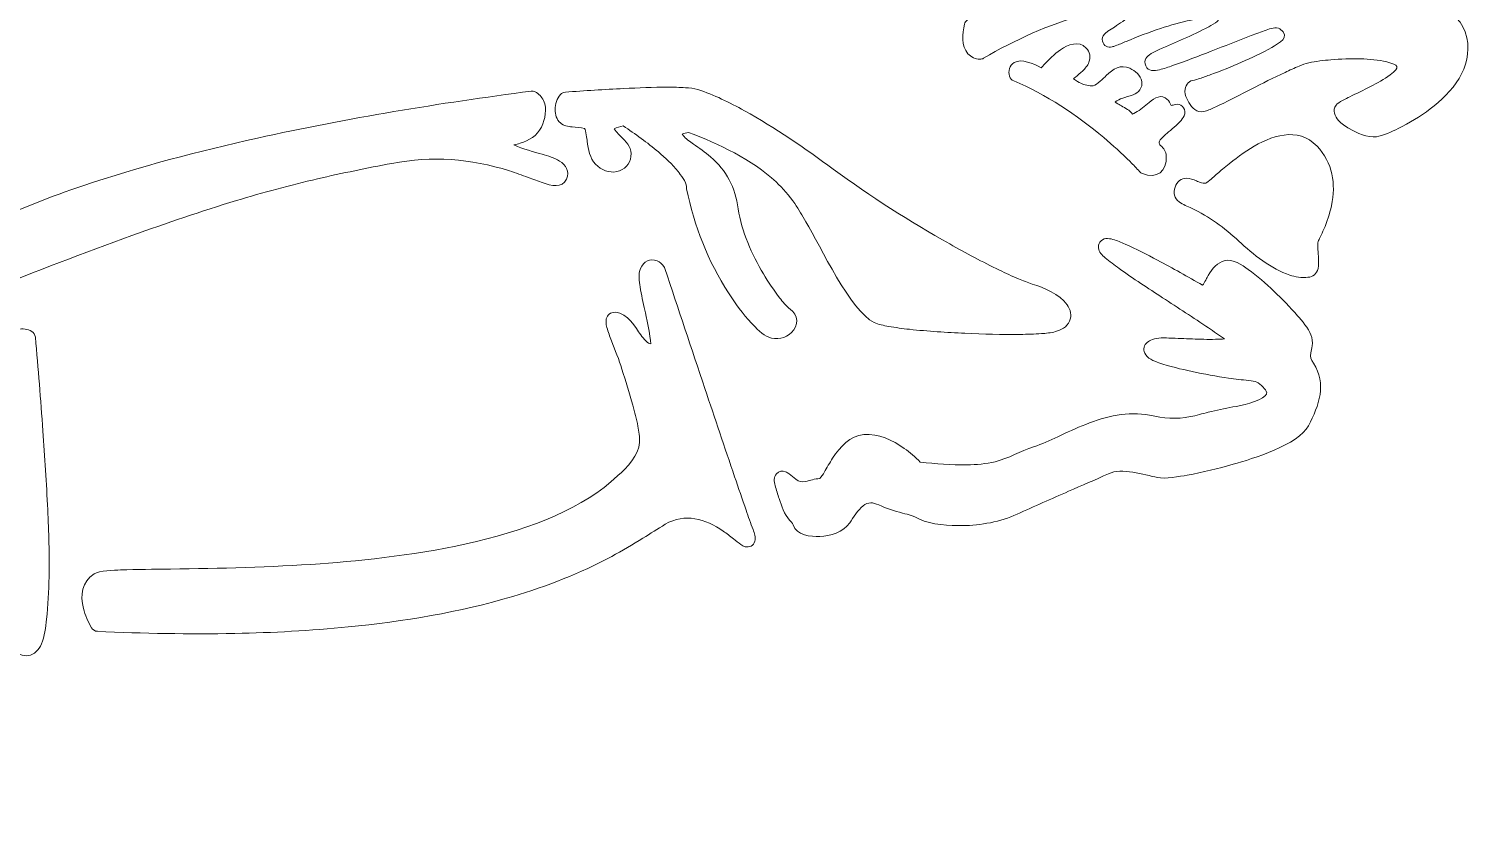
# Model space of a CAD drawing. Header units: millimetres. Extents: x -347 to 341, y -476 to 479.
# Drawn here: x -3.3 to 341.2, y -476.2 to -288.5 of the extents above; entities that cross this region are included whole.
import ezdxf

# ---------------------------------------------------------------- set-up
doc = ezdxf.new("R2010")
doc.units = ezdxf.units.MM
doc.header["$MEASUREMENT"] = 0
doc.layers.add('Layer 1', color=7, linetype='Continuous')

msp = doc.modelspace()

# ---------------------------------------------------------------- linework, layer by layer
at = {"layer": 'Layer 1', "color": 250, "lineweight": 9}
for points, knots in [([(270.1215, -274.7644), (271.2051, -274.7827), (273.7864, -273.863), (274.5422, -273.5731), (277.6716, -272.3848), (281.053, -273.1271), (284.035, -274.4124), (286.6741, -275.552), (289.0054, -277.0954), (291.4394, -278.6161), (294.5083, -280.5285), (299.3631, -276.8541), (303.3787, -279.2611), (305.2546, -280.3842), (306.033, -281.8381), (307.0044, -283.7305), (307.153, -284.019), (307.4139, -284.5424), (307.6555, -284.7596), (307.7768, -284.8687), (307.9376, -284.8583), (308.091, -284.8431), (308.6586, -284.7961), (309.3701, -284.6123), (309.9317, -284.4893), (311.1169, -284.2329), (312.2991, -283.9703), (313.4874, -283.7305), (316.6941, -283.0811), (319.9542, -282.5543), (323.2201, -282.3631), (329.5258, -281.9898), (338.0941, -282.8429), (339.721, -290.6298), (341.2174, -297.7791), (336.1561, -303.6935), (330.9962, -307.6026), (328.6165, -309.4055), (325.9957, -310.981), (323.3292, -312.2754), (321.9619, -312.9416), (319.64, -314.0208), (318.145, -314.2333), (316.0965, -314.5246), (313.4148, -313.3484), (311.6467, -312.2906), (310.7696, -311.7642), (309.8391, -311.1114), (309.1289, -310.3586), (308.1988, -309.3737), (307.5855, -307.9412), (308.5157, -306.6998), (309.1032, -305.9136), (310.8983, -305.1274), (311.7771, -304.704), (313.4361, -303.9043), (315.1008, -303.1259), (316.7367, -302.2788), (318.3288, -301.4534), (320.0073, -300.532), (321.4473, -299.4454), (323.9195, -297.5804), (323.5252, -297.1206), (320.6249, -296.3843), (318.6339, -295.8806), (316.3921, -295.7214), (314.348, -295.665), (312.0018, -295.6045), (309.6296, -295.688), (307.2926, -295.8853), (305.558, -296.0309), (303.6912, -296.2296), (301.9901, -296.6168), (301.2373, -296.7898), (300.4315, -297.1037), (299.7121, -297.3966), (298.5783, -297.8504), (297.4599, -298.3589), (296.3507, -298.8765), (293.6234, -300.1513), (290.9265, -301.5217), (288.2405, -302.889), (285.7622, -304.1516), (283.2853, -305.4372), (280.7844, -306.6481), (279.9225, -307.061), (279.045, -307.4813), (278.1574, -307.8395), (277.4303, -308.1338), (276.5684, -308.4662), (275.7869, -308.2233), (274.5013, -307.8212), (273.4313, -306.3826), (272.8988, -305.1426), (272.6012, -304.4476), (272.4025, -303.6583), (272.5025, -302.8951), (272.6637, -301.6764), (273.5408, -300.8297), (274.7152, -300.7189), (275.0933, -300.6537), (275.6018, -300.4716), (275.969, -300.3516), (276.8597, -300.0587), (277.7459, -299.7445), (278.6264, -299.4181), (281.0938, -298.5092), (283.5495, -297.5226), (285.9625, -296.4695), (288.3922, -295.4072), (290.8674, -294.2581), (293.171, -292.9259), (294.9134, -291.918), (297.7893, -290.5689), (295.1411, -288.4883), (294.7539, -288.188), (293.9572, -288.2728), (293.5217, -288.3184), (293.0544, -288.3819), (292.2848, -288.6765), (291.8266, -288.8343), (290.6458, -289.2411), (289.4744, -289.6841), (288.307, -290.1273), (285.1111, -291.34), (281.9301, -292.5982), (278.7416, -293.8348), (275.6927, -295.017), (272.6272, -296.207), (269.5374, -297.2709), (268.5008, -297.6291), (267.4294, -297.9916), (266.3668, -298.2528), (265.2059, -298.541), (263.7172, -298.717), (263.1131, -297.304), (262.5637, -296.0188), (263.3969, -295.0261), (264.3865, -294.4206), (265.0055, -294.0399), (265.6961, -293.7179), (266.3563, -293.4145), (268.2656, -292.5404), (270.2141, -291.7407), (272.1369, -290.8953), (274.1523, -290.0091), (276.2133, -289.0803), (278.1331, -287.9876), (279.3548, -287.2909), (281.9831, -286.13), (279.2758, -285.8979), (277.5881, -285.7536), (275.6031, -286.0722), (273.9506, -286.4091), (271.4815, -286.9101), (269.0197, -287.6339), (266.6249, -288.4306), (263.875, -289.3458), (261.1585, -290.3838), (258.4829, -291.5038), (257.618, -291.8637), (256.7436, -292.2323), (255.8651, -292.5586), (255.6205, -292.6465), (255.3658, -292.7408), (255.1137, -292.806), (254.1062, -293.0624), (253.0558, -292.6026), (252.8023, -291.4569), (252.6675, -290.8362), (252.8496, -290.2182), (253.2591, -289.7601), (253.3548, -289.6509), (253.4612, -289.5567), (253.572, -289.4658), (253.745, -289.3259), (253.9315, -289.1955), (254.1153, -289.0712), (254.6143, -288.7296), (255.1276, -288.4032), (255.6357, -288.0724), (256.9683, -287.2014), (258.3144, -286.3074), (259.5604, -285.309), (262.7536, -282.7564), (259.7895, -283.2328), (257.2065, -283.421), (254.2396, -283.6396), (251.1542, -284.3376), (248.2874, -285.1421), (240.091, -287.4335), (231.8061, -291.1835), (224.4274, -295.515), (224.1544, -295.6741), (223.8841, -295.7485), (223.5702, -295.7485), (222.5215, -295.7485), (221.421, -295.2052), (220.7095, -294.4223), (219.0157, -292.56), (219.307, -289.6601), (219.8915, -287.3926), (220.002, -286.9602), (220.2297, -286.6233), (220.5835, -286.3712), (222.4684, -285.0161), (224.4717, -283.7335), (226.4414, -282.5195), (230.8212, -279.8122), (235.3909, -277.317), (240.0772, -275.2351), (248.6472, -271.4317), (262.4712, -266.8819), (270.1215, -274.7644)], [0, 0, 0, 0, 0.01408451, 0.01408451, 0.01408451, 0.02816901, 0.02816901, 0.02816901, 0.04225352, 0.04225352, 0.04225352, 0.05633803, 0.05633803, 0.05633803, 0.07042254, 0.07042254, 0.07042254, 0.08450704, 0.08450704, 0.08450704, 0.09859155, 0.09859155, 0.09859155, 0.11267606, 0.11267606, 0.11267606, 0.12676056, 0.12676056, 0.12676056, 0.14084507, 0.14084507, 0.14084507, 0.15492958, 0.15492958, 0.15492958, 0.16901408, 0.16901408, 0.16901408, 0.18309859, 0.18309859, 0.18309859, 0.1971831, 0.1971831, 0.1971831, 0.21126761, 0.21126761, 0.21126761, 0.22535211, 0.22535211, 0.22535211, 0.23943662, 0.23943662, 0.23943662, 0.25352113, 0.25352113, 0.25352113, 0.26760563, 0.26760563, 0.26760563, 0.28169014, 0.28169014, 0.28169014, 0.29577465, 0.29577465, 0.29577465, 0.30985915, 0.30985915, 0.30985915, 0.32394366, 0.32394366, 0.32394366, 0.33802817, 0.33802817, 0.33802817, 0.35211268, 0.35211268, 0.35211268, 0.36619718, 0.36619718, 0.36619718, 0.38028169, 0.38028169, 0.38028169, 0.3943662, 0.3943662, 0.3943662, 0.4084507, 0.4084507, 0.4084507, 0.42253521, 0.42253521, 0.42253521, 0.43661972, 0.43661972, 0.43661972, 0.45070423, 0.45070423, 0.45070423, 0.46478873, 0.46478873, 0.46478873, 0.47887324, 0.47887324, 0.47887324, 0.49295775, 0.49295775, 0.49295775, 0.50704225, 0.50704225, 0.50704225, 0.52112676, 0.52112676, 0.52112676, 0.53521127, 0.53521127, 0.53521127, 0.54929577, 0.54929577, 0.54929577, 0.56338028, 0.56338028, 0.56338028, 0.57746479, 0.57746479, 0.57746479, 0.5915493, 0.5915493, 0.5915493, 0.6056338, 0.6056338, 0.6056338, 0.61971831, 0.61971831, 0.61971831, 0.63380282, 0.63380282, 0.63380282, 0.64788732, 0.64788732, 0.64788732, 0.66197183, 0.66197183, 0.66197183, 0.67605634, 0.67605634, 0.67605634, 0.69014085, 0.69014085, 0.69014085, 0.70422535, 0.70422535, 0.70422535, 0.71830986, 0.71830986, 0.71830986, 0.73239437, 0.73239437, 0.73239437, 0.74647887, 0.74647887, 0.74647887, 0.76056338, 0.76056338, 0.76056338, 0.77464789, 0.77464789, 0.77464789, 0.78873239, 0.78873239, 0.78873239, 0.8028169, 0.8028169, 0.8028169, 0.81690141, 0.81690141, 0.81690141, 0.83098592, 0.83098592, 0.83098592, 0.84507042, 0.84507042, 0.84507042, 0.85915493, 0.85915493, 0.85915493, 0.87323944, 0.87323944, 0.87323944, 0.88732394, 0.88732394, 0.88732394, 0.90140845, 0.90140845, 0.90140845, 0.91549296, 0.91549296, 0.91549296, 0.92957746, 0.92957746, 0.92957746, 0.94366197, 0.94366197, 0.94366197, 0.95774648, 0.95774648, 0.95774648, 0.97183099, 0.97183099, 0.97183099, 0.98591549, 0.98591549, 0.98591549, 1, 1, 1, 1]), ([(245.9216, -300.3911), (246.4224, -300.8236), (247.2403, -301.2804), (247.6154, -301.4534), (248.4195, -301.8281), (249.7142, -302.2514), (250.5852, -302.0514), (251.5536, -301.8298), (252.9784, -300.3077), (253.7159, -299.6184), (255.2867, -298.1555), (257.1521, -296.8459), (259.3053, -297.9098), (260.5575, -298.5275), (261.9339, -299.5154), (262.183, -301.0436), (262.4303, -302.5643), (261.4454, -303.7861), (260.0946, -304.232), (259.2023, -304.5219), (258.3174, -304.754), (257.4328, -305.0896), (257.0926, -305.22), (256.2655, -305.5646), (255.8057, -305.8802), (256.1459, -306.1897), (256.7649, -306.5556), (257.0078, -306.6938), (257.8576, -307.181), (258.9823, -307.7043), (259.6425, -308.4375), (259.7638, -308.5726), (259.8594, -308.6953), (259.9429, -308.8169), (260.0659, -308.7605), (260.1797, -308.7105), (260.2662, -308.6696), (261.3724, -308.1702), (262.5563, -307.1658), (263.5108, -306.3991), (264.6521, -305.4825), (266.2729, -304.0334), (267.7889, -304.9514), (268.3673, -305.3021), (268.7299, -305.815), (269.0167, -306.4282), (269.0606, -306.5208), (269.1167, -306.6633), (269.1745, -306.7924), (269.4765, -306.7316), (269.8955, -306.586), (270.108, -306.5421), (271.4541, -306.2687), (272.6893, -307.2945), (272.413, -308.7683), (272.2994, -309.3707), (271.9183, -309.8853), (271.5571, -310.3482), (270.6892, -311.4665), (269.2062, -312.4987), (268.1227, -313.4305), (267.748, -313.7505), (266.3806, -314.9648), (266.2972, -315.4899), (266.3502, -315.8632), (266.3959, -316.071), (266.6658, -316.3139), (267.4808, -317.0559), (267.9619, -317.6343), (268.018, -318.8574), (268.1852, -322.5074), (265.7813, -324.362), (262.3238, -322.9943), (262.0583, -322.8912), (261.8522, -322.7456), (261.6593, -322.5287), (260.9399, -321.7164), (260.1584, -320.9258), (259.3918, -320.1595), (257.3855, -318.1577), (255.2823, -316.2487), (253.1196, -314.4289), (246.6454, -308.9869), (239.3548, -304.1594), (231.6271, -300.8963), (231.1429, -300.6915), (230.8047, -300.3212), (230.6347, -299.8053), (230.2371, -298.6001), (230.5996, -297.2223), (231.7, -296.5529), (233.4681, -295.4785), (236.3802, -296.8489), (238.1361, -297.7608), (238.3517, -297.6091), (238.622, -297.3253), (238.7355, -297.1979), (239.9103, -295.8745), (241.3428, -294.524), (242.7815, -293.5253), (244.5756, -292.2792), (247.1478, -291.1774), (248.9263, -293.0928), (249.7916, -294.0216), (250.0372, -295.2508), (249.576, -296.4512), (249.2574, -297.2783), (248.6516, -297.975), (248.0266, -298.5727), (247.4894, -299.0873), (246.9079, -299.5532), (246.3403, -300.033), (246.2419, -300.1195), (246.0794, -300.2513), (245.9216, -300.3911)], [0, 0, 0, 0, 0.02631579, 0.02631579, 0.02631579, 0.05263158, 0.05263158, 0.05263158, 0.07894737, 0.07894737, 0.07894737, 0.10526316, 0.10526316, 0.10526316, 0.13157895, 0.13157895, 0.13157895, 0.15789474, 0.15789474, 0.15789474, 0.18421053, 0.18421053, 0.18421053, 0.21052632, 0.21052632, 0.21052632, 0.23684211, 0.23684211, 0.23684211, 0.26315789, 0.26315789, 0.26315789, 0.28947368, 0.28947368, 0.28947368, 0.31578947, 0.31578947, 0.31578947, 0.34210526, 0.34210526, 0.34210526, 0.36842105, 0.36842105, 0.36842105, 0.39473684, 0.39473684, 0.39473684, 0.42105263, 0.42105263, 0.42105263, 0.44736842, 0.44736842, 0.44736842, 0.47368421, 0.47368421, 0.47368421, 0.5, 0.5, 0.5, 0.52631579, 0.52631579, 0.52631579, 0.55263158, 0.55263158, 0.55263158, 0.57894737, 0.57894737, 0.57894737, 0.60526316, 0.60526316, 0.60526316, 0.63157895, 0.63157895, 0.63157895, 0.65789474, 0.65789474, 0.65789474, 0.68421053, 0.68421053, 0.68421053, 0.71052632, 0.71052632, 0.71052632, 0.73684211, 0.73684211, 0.73684211, 0.76315789, 0.76315789, 0.76315789, 0.78947368, 0.78947368, 0.78947368, 0.81578947, 0.81578947, 0.81578947, 0.84210526, 0.84210526, 0.84210526, 0.86842105, 0.86842105, 0.86842105, 0.89473684, 0.89473684, 0.89473684, 0.92105263, 0.92105263, 0.92105263, 0.94736842, 0.94736842, 0.94736842, 0.97368421, 0.97368421, 0.97368421, 1, 1, 1, 1]), ([(154.0404, -313.2042), (153.588, -313.2724), (152.9173, -313.4197), (152.5514, -313.611), (152.6197, -313.7262), (152.7078, -313.8478), (152.7565, -313.9144), (153.3271, -314.6627), (154.4502, -315.423), (155.2135, -315.9571), (156.6096, -316.9346), (157.9877, -317.8786), (159.2821, -319.003), (163.0777, -322.2993), (165.2161, -326.2892), (165.9081, -331.4022), (166.6321, -336.7395), (169.2043, -342.3518), (171.9147, -346.9046), (173.0999, -348.894), (174.4082, -350.8594), (175.832, -352.6761), (176.3705, -353.3637), (177.5436, -354.8446), (178.2569, -355.3213), (180.3331, -356.7069), (180.3709, -359.2277), (178.6228, -360.9076), (177.1885, -362.2855), (175.0001, -362.7531), (173.1668, -362.0381), (171.7951, -361.5026), (170.0601, -359.7437), (169.057, -358.6571), (167.0294, -356.4657), (165.1931, -353.9783), (163.568, -351.4557), (158.7648, -344.003), (155.3304, -335.4282), (153.6018, -326.6412), (153.5637, -326.447), (153.5545, -326.2726), (153.5745, -326.0844), (153.5305, -325.1144), (152.0916, -323.1537), (151.5574, -322.4922), (150.1779, -320.7924), (148.5101, -319.2412), (146.8559, -317.8391), (144.2091, -315.5976), (141.3514, -313.5593), (138.4649, -311.6577), (137.7835, -311.7885), (136.8107, -312.0341), (136.3374, -312.3287), (136.8138, -313.1829), (137.6835, -313.9509), (138.3467, -314.6158), (139.5242, -315.7933), (140.5334, -317.091), (140.3151, -318.903), (140.0904, -320.7637), (138.714, -322.1506), (136.9733, -322.5344), (135.0761, -322.952), (133.2185, -322.1445), (131.8799, -320.7545), (130.5003, -319.3203), (130.1287, -317.2197), (129.8645, -315.2908), (129.7949, -314.778), (129.5658, -312.7217), (129.2529, -312.2375), (128.2637, -312.0372), (127.3014, -311.9628), (126.2996, -311.8672), (125.3026, -311.7716), (124.266, -311.6334), (123.4679, -310.9431), (122.5878, -310.1826), (122.2067, -308.9156), (122.1992, -307.7591), (122.1884, -306.4373), (122.6452, -305.1443), (123.5193, -304.1773), (123.8291, -303.8313), (124.2069, -303.6448), (124.6593, -303.61), (129.2955, -303.2428), (133.9578, -302.9529), (138.6031, -302.7265), (142.0937, -302.5565), (145.6038, -302.4187), (149.0974, -302.42), (150.4951, -302.42), (151.902, -302.4427), (153.2967, -302.5353), (154.2421, -302.5991), (155.3699, -302.6934), (156.2774, -302.9846), (160.0835, -304.2003), (163.8714, -306.0792), (167.3788, -308.0125), (174.7194, -312.0615), (181.8234, -316.9589), (188.5906, -321.9563), (197.4184, -328.4732), (206.8595, -334.4328), (216.3797, -339.7915), (220.2601, -341.9768), (224.2014, -344.0878), (228.2048, -346.0214), (229.7103, -346.7468), (231.2294, -347.451), (232.7653, -348.0973), (233.8384, -348.5497), (234.9446, -348.9957), (236.0555, -349.3356), (238.7841, -350.1735), (242.598, -351.7973), (244.3478, -354.2604), (245.1763, -355.423), (245.5436, -356.863), (244.9229, -358.2199), (244.2978, -359.5872), (242.9183, -360.3035), (241.578, -360.689), (240.5539, -360.982), (239.2849, -361.0806), (238.2243, -361.1549), (236.5501, -361.2732), (234.8642, -361.3144), (233.1887, -361.3371), (228.7984, -361.3887), (224.3835, -361.2762), (219.9976, -361.0806), (215.6026, -360.8833), (211.1741, -360.6056), (206.7974, -360.1292), (205.1097, -359.9454), (203.4085, -359.7345), (201.7374, -359.4294), (200.6525, -359.2291), (199.3247, -358.9635), (198.3168, -358.4946), (192.7335, -355.8963), (185.4822, -340.2587), (182.0616, -334.5315), (181.1828, -333.0608), (180.3665, -331.5917), (179.3938, -330.1726), (178.0856, -328.2698), (176.6043, -326.5625), (174.9288, -324.9978), (169.1817, -319.6267), (161.261, -315.9058), (154.0404, -313.2042)], [0, 0, 0, 0, 0.01923077, 0.01923077, 0.01923077, 0.03846154, 0.03846154, 0.03846154, 0.05769231, 0.05769231, 0.05769231, 0.07692308, 0.07692308, 0.07692308, 0.09615385, 0.09615385, 0.09615385, 0.11538462, 0.11538462, 0.11538462, 0.13461538, 0.13461538, 0.13461538, 0.15384615, 0.15384615, 0.15384615, 0.17307692, 0.17307692, 0.17307692, 0.19230769, 0.19230769, 0.19230769, 0.21153846, 0.21153846, 0.21153846, 0.23076923, 0.23076923, 0.23076923, 0.25, 0.25, 0.25, 0.26923077, 0.26923077, 0.26923077, 0.28846154, 0.28846154, 0.28846154, 0.30769231, 0.30769231, 0.30769231, 0.32692308, 0.32692308, 0.32692308, 0.34615385, 0.34615385, 0.34615385, 0.36538462, 0.36538462, 0.36538462, 0.38461538, 0.38461538, 0.38461538, 0.40384615, 0.40384615, 0.40384615, 0.42307692, 0.42307692, 0.42307692, 0.44230769, 0.44230769, 0.44230769, 0.46153846, 0.46153846, 0.46153846, 0.48076923, 0.48076923, 0.48076923, 0.5, 0.5, 0.5, 0.51923077, 0.51923077, 0.51923077, 0.53846154, 0.53846154, 0.53846154, 0.55769231, 0.55769231, 0.55769231, 0.57692308, 0.57692308, 0.57692308, 0.59615385, 0.59615385, 0.59615385, 0.61538462, 0.61538462, 0.61538462, 0.63461538, 0.63461538, 0.63461538, 0.65384615, 0.65384615, 0.65384615, 0.67307692, 0.67307692, 0.67307692, 0.69230769, 0.69230769, 0.69230769, 0.71153846, 0.71153846, 0.71153846, 0.73076923, 0.73076923, 0.73076923, 0.75, 0.75, 0.75, 0.76923077, 0.76923077, 0.76923077, 0.78846154, 0.78846154, 0.78846154, 0.80769231, 0.80769231, 0.80769231, 0.82692308, 0.82692308, 0.82692308, 0.84615385, 0.84615385, 0.84615385, 0.86538462, 0.86538462, 0.86538462, 0.88461538, 0.88461538, 0.88461538, 0.90384615, 0.90384615, 0.90384615, 0.92307692, 0.92307692, 0.92307692, 0.94230769, 0.94230769, 0.94230769, 0.96153846, 0.96153846, 0.96153846, 0.98076923, 0.98076923, 0.98076923, 1, 1, 1, 1]), ([(112.4118, -316.1835), (114.4333, -317.1485), (117.3836, -317.8695), (119.1108, -318.3854), (120.466, -318.7905), (122.058, -319.2777), (123.2767, -320.0214), (124.7836, -320.941), (125.732, -322.4983), (124.937, -324.3012), (123.9078, -326.6352), (121.1535, -325.8249), (119.352, -325.2147), (118.1698, -324.811), (116.9998, -324.3589), (115.8267, -323.9231), (114.3303, -323.3707), (112.8277, -322.8382), (111.3073, -322.3584), (102.0163, -319.4281), (92.8924, -318.7604), (83.3057, -320.5785), (77.3609, -321.7016), (71.4333, -322.8838), (65.5372, -324.2542), (59.0281, -325.7685), (52.586, -327.5092), (46.183, -329.4459), (37.8072, -331.9789), (29.5122, -334.8153), (21.2712, -337.7882), (9.7343, -341.9464), (-1.7191, -346.3796), (-13.1256, -350.9111), (-13.4064, -351.0219), (-13.6703, -351.0537), (-13.9693, -351.0141), (-15.2971, -350.8381), (-16.7739, -350.0505), (-17.7632, -349.146), (-20.331, -346.7999), (-20.7713, -343.2533), (-20.3053, -339.9023), (-20.2327, -339.3772), (-19.9746, -338.9522), (-19.5482, -338.6579), (-18.9789, -338.2633), (-18.3704, -337.8974), (-17.7771, -337.55), (-16.1168, -336.5756), (-14.4034, -335.6846), (-12.6823, -334.8363), (-5.5556, -331.3369), (2.0339, -328.464), (9.5218, -325.931), (23.1562, -321.3174), (37.1926, -317.6735), (51.2064, -314.5654), (72.7672, -309.7775), (94.6497, -306.217), (116.5217, -303.3624), (116.8572, -303.3184), (117.1545, -303.3654), (117.4626, -303.5114), (118.3063, -303.9134), (119.0408, -304.7571), (119.4415, -305.6133), (120.3916, -307.6391), (119.8392, -309.9762), (118.9391, -311.9051), (117.9421, -314.036), (115.9814, -315.1378), (113.8826, -315.7902), (113.3954, -315.9389), (112.9068, -316.0649), (112.4118, -316.1835)], [0, 0, 0, 0, 0.04, 0.04, 0.04, 0.08, 0.08, 0.08, 0.12, 0.12, 0.12, 0.16, 0.16, 0.16, 0.2, 0.2, 0.2, 0.24, 0.24, 0.24, 0.28, 0.28, 0.28, 0.32, 0.32, 0.32, 0.36, 0.36, 0.36, 0.4, 0.4, 0.4, 0.44, 0.44, 0.44, 0.48, 0.48, 0.48, 0.52, 0.52, 0.52, 0.56, 0.56, 0.56, 0.6, 0.6, 0.6, 0.64, 0.64, 0.64, 0.68, 0.68, 0.68, 0.72, 0.72, 0.72, 0.76, 0.76, 0.76, 0.8, 0.8, 0.8, 0.84, 0.84, 0.84, 0.88, 0.88, 0.88, 0.92, 0.92, 0.92, 0.96, 0.96, 0.96, 1, 1, 1, 1]), ([(301.7927, -347.6861), (300.4511, -347.9682), (298.683, -347.5935), (297.5008, -347.2097), (293.1362, -345.7907), (288.6743, -342.2106), (285.3128, -339.0965), (281.8466, -335.888), (278.2953, -333.2672), (274.0628, -331.2822), (273.1431, -330.8511), (271.9383, -330.3821), (271.1291, -329.7753), (269.9607, -328.8948), (269.6117, -327.62), (270.1124, -326.2162), (270.5679, -324.9401), (271.5419, -324.1234), (272.8671, -324.1312), (273.6834, -324.1356), (274.4574, -324.4545), (275.2041, -324.7593), (275.8444, -325.0249), (277.0387, -325.6107), (277.6989, -325.1479), (278.1605, -324.8201), (278.6386, -324.3829), (279.0693, -324.0113), (279.86, -323.3254), (280.6462, -322.6361), (281.4476, -321.9641), (283.5556, -320.1869), (285.75, -318.481), (288.0827, -317.0376), (292.9267, -314.0374), (299.3905, -311.6412), (303.9781, -316.4703), (307.7176, -320.4069), (308.5326, -325.4195), (307.423, -330.669), (307.0165, -332.5979), (306.3743, -334.4676), (305.6036, -336.2692), (305.3258, -336.9172), (305.0312, -337.5544), (304.7322, -338.1933), (304.5761, -338.5228), (304.391, -338.8809), (304.2605, -339.2194), (304.0403, -339.7915), (304.2923, -342.3136), (304.3332, -343.0239), (304.3832, -343.8618), (304.4197, -344.8179), (304.2254, -345.6359), (303.9234, -346.8999), (302.9902, -347.7452), (301.7927, -347.6861)], [0, 0, 0, 0, 0.05263158, 0.05263158, 0.05263158, 0.10526316, 0.10526316, 0.10526316, 0.15789474, 0.15789474, 0.15789474, 0.21052632, 0.21052632, 0.21052632, 0.26315789, 0.26315789, 0.26315789, 0.31578947, 0.31578947, 0.31578947, 0.36842105, 0.36842105, 0.36842105, 0.42105263, 0.42105263, 0.42105263, 0.47368421, 0.47368421, 0.47368421, 0.52631579, 0.52631579, 0.52631579, 0.57894737, 0.57894737, 0.57894737, 0.63157895, 0.63157895, 0.63157895, 0.68421053, 0.68421053, 0.68421053, 0.73684211, 0.73684211, 0.73684211, 0.78947368, 0.78947368, 0.78947368, 0.84210526, 0.84210526, 0.84210526, 0.89473684, 0.89473684, 0.89473684, 0.94736842, 0.94736842, 0.94736842, 1, 1, 1, 1]), ([(209.3152, -391.7804), (213, -392.1842), (216.7774, -392.4906), (220.474, -392.4363), (222.7157, -392.4042), (225.0041, -392.2298), (227.1912, -391.6909), (230.3948, -390.9081), (233.2373, -389.1792), (236.3758, -388.1369), (238.323, -387.4888), (240.2458, -386.5979), (242.1155, -385.736), (244.3296, -384.7159), (246.5376, -383.681), (248.8037, -382.7887), (253.6416, -380.8781), (258.8607, -379.5698), (264.0328, -380.6321), (267.4064, -381.321), (270.3858, -381.6308), (273.779, -380.9524), (275.2085, -380.6669), (276.6245, -380.2648), (278.0388, -379.9006), (279.989, -379.3999), (281.9318, -378.9705), (283.9167, -378.641), (285.8913, -378.3163), (290.1859, -377.4602), (291.6611, -375.9063), (291.8219, -375.7377), (292.0057, -375.51), (291.9736, -375.2536), (291.9175, -374.812), (291.4441, -374.2504), (291.1573, -373.9514), (289.8886, -372.6327), (289.4301, -372.5523), (287.6516, -372.3415), (286.0612, -372.1516), (284.4796, -371.9938), (282.8906, -371.7691), (279.9677, -371.3596), (277.0617, -370.8085), (274.1736, -370.1848), (271.5723, -369.6216), (268.789, -369.0026), (266.2712, -368.1103), (265.1042, -367.6974), (263.4121, -367.0616), (262.8719, -365.8003), (262.482, -364.8854), (262.7354, -363.8853), (263.4577, -363.2433), (263.8172, -362.9244), (264.2575, -362.7196), (264.7082, -362.5753), (265.3576, -362.3662), (266.1029, -362.2493), (266.7827, -362.1946), (267.2121, -362.1598), (267.6767, -362.1811), (268.1075, -362.1929), (268.7846, -362.2128), (269.46, -362.2415), (270.1351, -362.2706), (271.9579, -362.351), (273.7807, -362.4314), (275.6048, -362.4784), (277.4455, -362.527), (279.3123, -362.5541), (281.1499, -362.4676), (281.3155, -362.4601), (281.5719, -362.4449), (281.8693, -362.4236), (280.6327, -361.5239), (279.3623, -360.6603), (278.0953, -359.8058), (274.4726, -357.3671), (270.8044, -355.001), (267.1517, -352.6122), (263.6733, -350.336), (260.1615, -348.0503), (256.7727, -345.6342), (255.6496, -344.8301), (254.4826, -343.9908), (253.4399, -343.0772), (253.0757, -342.7613), (252.6976, -342.4062), (252.3986, -342.0207), (251.8039, -341.2558), (251.5867, -340.2483), (252.1682, -339.3833), (252.9193, -338.2663), (254.2062, -338.3954), (255.3019, -338.7049), (256.2746, -338.9796), (257.2629, -339.3955), (258.1883, -339.805), (260.8095, -340.9585), (263.4017, -342.3123), (265.9374, -343.6567), (269.5556, -345.5795), (273.134, -347.5831), (276.6945, -349.6224), (277.1178, -349.0582), (277.8236, -347.6831), (278.048, -347.2976), (278.992, -345.6738), (280.1728, -344.1743), (282.0379, -343.7266), (283.8316, -343.2955), (286.1355, -344.8284), (287.5515, -345.8376), (289.7034, -347.3689), (291.7705, -349.2052), (293.6947, -351.0324), (295.6462, -352.8869), (297.5603, -354.8493), (299.3327, -356.889), (300.2902, -357.9921), (302.0401, -360.0183), (302.5273, -361.407), (302.8324, -362.2824), (302.9506, -363.1568), (302.8459, -364.0778), (302.7776, -364.6742), (302.6182, -365.1935), (302.4894, -365.7669), (302.2661, -366.7382), (302.5742, -367.3423), (303.1023, -368.1678), (306.3803, -373.2747), (304.5031, -378.1721), (301.911, -383.13), (299.5527, -387.6419), (288.5408, -391.0111), (284.0032, -392.3146), (280.4032, -393.3451), (276.711, -394.2361), (273.0292, -394.8946), (271.249, -395.2149), (267.6689, -395.8494), (265.9117, -395.4744), (262.711, -394.7915), (257.3464, -393.0856), (254.2548, -394.5456), (251.1255, -396.0237), (247.887, -397.3715), (244.7134, -398.751), (240.61, -400.5357), (236.4988, -402.3233), (232.439, -404.2113), (228.4855, -406.0524), (223.7385, -406.8352), (219.4269, -406.9278), (216.4554, -406.9917), (211.8921, -406.7352), (209.1844, -405.3662), (207.7897, -404.6607), (206.5909, -404.3191), (205.1006, -403.9505), (203.0852, -403.4481), (201.334, -402.8683), (199.4264, -401.9956), (198.0678, -401.3736), (196.8964, -401.2384), (195.6869, -402.2007), (194.4651, -403.1734), (193.3951, -404.9915), (192.4937, -406.295), (190.9459, -408.5337), (187.8665, -409.3865), (185.3426, -409.4973), (183.2877, -409.5882), (179.7289, -409.2301), (179.0157, -406.7596), (178.8687, -406.2541), (178.4724, -405.999), (178.1386, -405.6152), (176.9351, -404.2265), (176.2097, -402.2476), (175.6586, -400.5009), (175.3356, -399.4747), (174.991, -398.4277), (174.721, -397.385), (174.469, -396.4184), (174.2795, -395.3636), (175.0258, -394.5442), (175.6056, -393.9053), (176.4557, -393.7854), (177.2189, -394.1131), (177.5058, -394.2344), (177.7744, -394.4121), (178.0278, -394.6003), (178.588, -395.0054), (179.1296, -395.4531), (179.6837, -395.8707), (180.4391, -396.438), (181.0085, -396.6035), (181.916, -396.4153), (183.1664, -396.1542), (184.0696, -395.7295), (185.37, -395.7295), (185.6978, -395.4152), (186.2214, -394.5517), (186.4005, -394.2513), (187.079, -393.1204), (187.7057, -391.9656), (188.422, -390.8547), (190.2036, -388.0926), (192.5119, -385.5721), (195.8903, -385.2396), (199.3321, -384.8997), (202.7635, -386.5614), (205.53, -388.545), (206.8034, -389.4616), (208.1769, -390.606), (209.3152, -391.7804)], [0, 0, 0, 0, 0.01369863, 0.01369863, 0.01369863, 0.02739726, 0.02739726, 0.02739726, 0.04109589, 0.04109589, 0.04109589, 0.05479452, 0.05479452, 0.05479452, 0.06849315, 0.06849315, 0.06849315, 0.08219178, 0.08219178, 0.08219178, 0.09589041, 0.09589041, 0.09589041, 0.10958904, 0.10958904, 0.10958904, 0.12328767, 0.12328767, 0.12328767, 0.1369863, 0.1369863, 0.1369863, 0.15068493, 0.15068493, 0.15068493, 0.16438356, 0.16438356, 0.16438356, 0.17808219, 0.17808219, 0.17808219, 0.19178082, 0.19178082, 0.19178082, 0.20547945, 0.20547945, 0.20547945, 0.21917808, 0.21917808, 0.21917808, 0.23287671, 0.23287671, 0.23287671, 0.24657534, 0.24657534, 0.24657534, 0.26027397, 0.26027397, 0.26027397, 0.2739726, 0.2739726, 0.2739726, 0.28767123, 0.28767123, 0.28767123, 0.30136986, 0.30136986, 0.30136986, 0.31506849, 0.31506849, 0.31506849, 0.32876712, 0.32876712, 0.32876712, 0.34246575, 0.34246575, 0.34246575, 0.35616438, 0.35616438, 0.35616438, 0.36986301, 0.36986301, 0.36986301, 0.38356164, 0.38356164, 0.38356164, 0.39726027, 0.39726027, 0.39726027, 0.4109589, 0.4109589, 0.4109589, 0.42465753, 0.42465753, 0.42465753, 0.43835616, 0.43835616, 0.43835616, 0.45205479, 0.45205479, 0.45205479, 0.46575342, 0.46575342, 0.46575342, 0.47945205, 0.47945205, 0.47945205, 0.49315068, 0.49315068, 0.49315068, 0.50684932, 0.50684932, 0.50684932, 0.52054795, 0.52054795, 0.52054795, 0.53424658, 0.53424658, 0.53424658, 0.54794521, 0.54794521, 0.54794521, 0.56164384, 0.56164384, 0.56164384, 0.57534247, 0.57534247, 0.57534247, 0.5890411, 0.5890411, 0.5890411, 0.60273973, 0.60273973, 0.60273973, 0.61643836, 0.61643836, 0.61643836, 0.63013699, 0.63013699, 0.63013699, 0.64383562, 0.64383562, 0.64383562, 0.65753425, 0.65753425, 0.65753425, 0.67123288, 0.67123288, 0.67123288, 0.68493151, 0.68493151, 0.68493151, 0.69863014, 0.69863014, 0.69863014, 0.71232877, 0.71232877, 0.71232877, 0.7260274, 0.7260274, 0.7260274, 0.73972603, 0.73972603, 0.73972603, 0.75342466, 0.75342466, 0.75342466, 0.76712329, 0.76712329, 0.76712329, 0.78082192, 0.78082192, 0.78082192, 0.79452055, 0.79452055, 0.79452055, 0.80821918, 0.80821918, 0.80821918, 0.82191781, 0.82191781, 0.82191781, 0.83561644, 0.83561644, 0.83561644, 0.84931507, 0.84931507, 0.84931507, 0.8630137, 0.8630137, 0.8630137, 0.87671233, 0.87671233, 0.87671233, 0.89041096, 0.89041096, 0.89041096, 0.90410959, 0.90410959, 0.90410959, 0.91780822, 0.91780822, 0.91780822, 0.93150685, 0.93150685, 0.93150685, 0.94520548, 0.94520548, 0.94520548, 0.95890411, 0.95890411, 0.95890411, 0.97260274, 0.97260274, 0.97260274, 0.98630137, 0.98630137, 0.98630137, 1, 1, 1, 1]), ([(145.0453, -363.6241), (145.0301, -361.7803), (143.8861, -356.8434), (143.6114, -355.5869), (143.209, -353.7505), (142.7917, -351.8929), (142.4974, -350.0323), (142.2954, -348.7592), (142.0072, -346.8212), (142.5809, -345.6281), (143.3593, -344.0091), (144.8588, -343.059), (146.5644, -343.8374), (147.1593, -344.1074), (147.7635, -344.6206), (148.1611, -345.1609), (148.2811, -345.3231), (148.3598, -345.4781), (148.4236, -345.6721), (151.5925, -355.2105), (154.7719, -364.7458), (157.9664, -374.2778), (160.3156, -381.2845), (162.6696, -388.2946), (165.0522, -395.2923), (165.9567, -397.9496), (166.8642, -400.6039), (167.787, -403.2538), (168.3225, -404.7942), (168.8553, -406.3528), (169.4395, -407.8718), (169.7628, -408.7097), (170.1605, -409.746), (169.8871, -410.6521), (169.5746, -411.6901), (168.5671, -412.2243), (167.567, -411.9604), (167.198, -411.8631), (166.8656, -411.6705), (166.55, -411.4536), (165.9354, -411.0329), (165.336, -410.5248), (164.7502, -410.0572), (163.9565, -409.426), (163.1551, -408.8145), (162.3189, -408.2421), (158.0347, -405.3131), (153.245, -403.8002), (148.4814, -406.6183), (146.6904, -407.6792), (144.9392, -408.828), (143.1725, -409.9298), (140.7246, -411.4519), (138.2524, -412.9105), (135.715, -414.267), (128.1724, -418.2995), (120.2595, -421.3863), (112.1084, -423.8054), (99.3606, -427.5872), (86.054, -429.7803), (72.872, -431.0838), (63.8877, -431.9717), (54.8622, -432.4481), (45.8387, -432.6289), (34.8995, -432.8488), (23.9485, -432.6363), (13.0201, -432.1204), (12.4373, -432.093), (11.9457, -431.7987), (11.6314, -431.2858), (10.8148, -429.9546), (10.0881, -428.2004), (9.7056, -426.6888), (8.9028, -423.5307), (9.3187, -420.2905), (12.2247, -418.4451), (13.4995, -417.6376), (17.0492, -417.5633), (18.5443, -417.5028), (22.4977, -417.345), (26.4768, -417.3328), (30.4332, -417.2825), (42.3722, -417.1386), (54.2736, -416.873), (66.1882, -416.0064), (87.0132, -414.4903), (121.2096, -410.37), (137.0824, -395.0615), (137.131, -395.0162), (137.1719, -394.9797), (137.2219, -394.9402), (139.2708, -393.3377), (142.3001, -389.9397), (142.3866, -387.1124), (142.4244, -385.8559), (142.1967, -384.4382), (141.9632, -383.209), (141.6443, -381.5335), (141.2209, -379.8719), (140.7702, -378.2342), (139.9675, -375.3309), (139.016, -372.5006), (138.1676, -369.6216), (137.5044, -367.3711), (136.5012, -365.081), (135.665, -362.8835), (135.2778, -361.8638), (134.8714, -360.7894), (134.5906, -359.7328), (134.4737, -359.2913), (134.372, -358.8162), (134.3612, -358.355), (134.3402, -357.3715), (134.8106, -356.4687), (135.7546, -356.1666), (138.4058, -355.3182), (140.9006, -358.8162), (142.1498, -360.7421), (142.7218, -361.6209), (143.6006, -362.844), (144.4929, -363.3964), (144.6888, -363.518), (144.8662, -363.6045), (145.0453, -363.6241)], [0, 0, 0, 0, 0.02439024, 0.02439024, 0.02439024, 0.04878049, 0.04878049, 0.04878049, 0.07317073, 0.07317073, 0.07317073, 0.09756098, 0.09756098, 0.09756098, 0.12195122, 0.12195122, 0.12195122, 0.14634146, 0.14634146, 0.14634146, 0.17073171, 0.17073171, 0.17073171, 0.19512195, 0.19512195, 0.19512195, 0.2195122, 0.2195122, 0.2195122, 0.24390244, 0.24390244, 0.24390244, 0.26829268, 0.26829268, 0.26829268, 0.29268293, 0.29268293, 0.29268293, 0.31707317, 0.31707317, 0.31707317, 0.34146341, 0.34146341, 0.34146341, 0.36585366, 0.36585366, 0.36585366, 0.3902439, 0.3902439, 0.3902439, 0.41463415, 0.41463415, 0.41463415, 0.43902439, 0.43902439, 0.43902439, 0.46341463, 0.46341463, 0.46341463, 0.48780488, 0.48780488, 0.48780488, 0.51219512, 0.51219512, 0.51219512, 0.53658537, 0.53658537, 0.53658537, 0.56097561, 0.56097561, 0.56097561, 0.58536585, 0.58536585, 0.58536585, 0.6097561, 0.6097561, 0.6097561, 0.63414634, 0.63414634, 0.63414634, 0.65853659, 0.65853659, 0.65853659, 0.68292683, 0.68292683, 0.68292683, 0.70731707, 0.70731707, 0.70731707, 0.73170732, 0.73170732, 0.73170732, 0.75609756, 0.75609756, 0.75609756, 0.7804878, 0.7804878, 0.7804878, 0.80487805, 0.80487805, 0.80487805, 0.82926829, 0.82926829, 0.82926829, 0.85365854, 0.85365854, 0.85365854, 0.87804878, 0.87804878, 0.87804878, 0.90243902, 0.90243902, 0.90243902, 0.92682927, 0.92682927, 0.92682927, 0.95121951, 0.95121951, 0.95121951, 0.97560976, 0.97560976, 0.97560976, 1, 1, 1, 1]), ([(-84.4066, -428.5312), (-88.4269, -428.5238), (-92.7594, -428.4143), (-96.7054, -427.6784), (-99.0364, -427.2398), (-101.269, -426.5584), (-103.2797, -425.2214), (-104.72, -424.2666), (-105.8688, -423.0709), (-107.1692, -421.9417), (-108.8146, -420.5092), (-110.4915, -419.4543), (-112.4508, -418.5316), (-113.2718, -418.1447), (-114.1655, -417.8319), (-115.02, -417.545), (-116.3434, -417.0973), (-117.6834, -416.6953), (-119.0251, -416.3084), (-122.7464, -415.2353), (-126.5099, -414.2822), (-130.2677, -413.3612), (-140.0213, -410.9647), (-149.8418, -408.7901), (-159.6549, -406.6714), (-172.8733, -403.8167), (-186.128, -401.0624), (-199.3907, -398.4355), (-199.9323, -398.3277), (-200.3556, -397.9996), (-200.6107, -397.4928), (-200.8641, -396.986), (-200.881, -396.4366), (-200.6547, -395.9146), (-199.0326, -392.1568), (-196.6708, -389.0336), (-192.7935, -387.7253), (-191.6812, -387.3489), (-190.6064, -387.1837), (-189.4607, -386.9834), (-189.2316, -386.9438), (-188.3711, -386.7905), (-188.1981, -386.6344), (-187.5788, -386.0559), (-186.7125, -386.0015), (-185.9232, -385.9998), (-185.0431, -385.9954), (-184.1416, -386.0711), (-183.2659, -386.1546), (-180.4477, -386.4232), (-177.6082, -386.8543), (-174.8097, -387.2976), (-166.4599, -388.6285), (-158.1024, -390.2749), (-149.8327, -392.0673), (-141.2052, -393.9401), (-132.4834, -395.9964), (-124.0181, -398.549), (-120.4333, -399.6312), (-111.3368, -402.3811), (-108.8464, -405.2918), (-105.761, -408.8993), (-100.1611, -411.5931), (-95.7827, -413.1531), (-93.5608, -413.9454), (-91.2056, -414.6191), (-88.8851, -415.0124), (-88.1157, -415.1414), (-86.2869, -415.4009), (-85.3459, -415.234), (-84.8982, -414.2474), (-84.783, -411.0937), (-84.7634, -410.2227), (-84.6904, -406.7626), (-84.883, -403.2217), (-85.0955, -399.7677), (-85.3293, -395.9798), (-85.6314, -392.1981), (-85.8953, -388.4146), (-86.0943, -385.5886), (-86.3429, -382.5792), (-86.2855, -379.7503), (-86.2247, -376.876), (-85.554, -372.7148), (-83.0467, -370.9771), (-81.9479, -370.2166), (-80.5762, -370.0757), (-79.447, -370.8403), (-78.3513, -371.5826), (-77.8641, -372.903), (-77.755, -374.2082), (-77.6715, -375.1975), (-77.6685, -376.2462), (-77.6516, -377.2433), (-77.6229, -378.9705), (-77.6121, -380.702), (-77.606, -382.4306), (-77.5864, -387.0503), (-77.6016, -391.6727), (-77.6212, -396.2954), (-77.6485, -402.5663), (-77.6898, -408.8371), (-77.7459, -415.1063), (-76.7593, -419.3178), (-74.6165, -424.2605), (-70.484, -425.9651), (-69.4262, -426.4019), (-68.1909, -426.6161), (-67.0617, -426.3867), (-66.7614, -426.3276), (-65.9599, -426.0786), (-65.767, -425.7661), (-65.5927, -425.191), (-65.5366, -423.8084), (-65.5062, -423.2256), (-65.4089, -421.3863), (-65.3862, -419.5317), (-65.3758, -417.6923), (-65.3467, -412.5506), (-65.4423, -407.3954), (-65.5379, -402.2551), (-65.6353, -397.0968), (-65.7552, -391.9399), (-65.8143, -386.7817), (-65.8356, -384.8997), (-65.8508, -383.0164), (-65.8218, -381.1376), (-65.8052, -380.1145), (-65.8096, -378.7762), (-65.6184, -377.7774), (-65.0859, -375.0171), (-63.0053, -373.8953), (-60.4844, -374.4173), (-59.4644, -374.6285), (-58.2822, -375.1262), (-57.3868, -375.6938), (-56.8527, -376.0337), (-56.5506, -376.5908), (-56.5506, -377.2389), (-56.5506, -394.6003), (-56.5506, -411.9587), (-56.5506, -429.3204), (-54.9025, -432.7258), (-52.2347, -435.0859), (-48.3904, -435.0024), (-47.0565, -434.9737), (-45.6631, -434.6351), (-44.466, -434.0206), (-44.0272, -433.7942), (-43.0027, -433.1661), (-42.7632, -432.6745), (-42.5841, -432.0717), (-42.528, -430.6648), (-42.4915, -430.0381), (-42.379, -428.1322), (-42.3368, -426.2107), (-42.3033, -424.3017), (-42.2091, -418.8958), (-42.229, -413.4794), (-42.2456, -408.0722), (-42.2638, -402.5041), (-42.3017, -396.939), (-42.2851, -391.3709), (-42.2773, -389.2491), (-42.2669, -387.1216), (-42.2168, -384.9984), (-42.1847, -383.6871), (-42.1652, -382.2772), (-42.0118, -380.9781), (-41.6158, -377.6001), (-39.593, -375.4934), (-36.2815, -376.2432), (-35.0202, -376.5283), (-33.5633, -377.2646), (-32.5163, -378.0629), (-32.0547, -378.4133), (-31.8044, -378.9248), (-31.8044, -379.5212), (-31.8044, -379.5212), (-31.8044, -451.3228), (-31.8044, -451.3228), (-31.0773, -452.7128), (-29.8559, -454.7073), (-28.5233, -455.2915), (-27.8023, -455.607), (-27.1877, -455.3962), (-26.5715, -454.956), (-25.4548, -454.1549), (-24.3392, -452.4564), (-23.755, -451.1543), (-23.1465, -448.8233), (-22.8505, -446.2146), (-22.6333, -443.8211), (-22.3146, -440.3201), (-22.1721, -436.784), (-22.0916, -433.2739), (-21.8943, -424.8403), (-22.0704, -416.3523), (-22.3451, -407.9205), (-22.5971, -400.1471), (-22.9627, -392.3802), (-23.3482, -384.6129), (-23.4816, -381.9295), (-23.6229, -379.2482), (-23.7367, -376.5665), (-23.7763, -375.6877), (-23.8128, -374.8059), (-23.8354, -373.9244), (-23.8489, -373.3899), (-23.8672, -372.83), (-23.8367, -372.2928), (-23.7685, -371.0315), (-23.4543, -369.675), (-22.4407, -368.8644), (-21.5636, -368.1586), (-20.48, -368.1134), (-19.4617, -368.4806), (-18.5724, -368.8023), (-17.6193, -369.4898), (-16.9408, -370.1683), (-16.704, -370.4065), (-16.554, -370.6704), (-16.4675, -371.0028), (-15.616, -374.3052), (-15.5265, -378.219), (-15.5265, -381.6308), (-15.5295, -385.6221), (-15.7161, -389.6103), (-15.7556, -393.6016), (-15.7843, -396.3092), (-16.0347, -406.6335), (-12.7779, -407.7232), (-10.2922, -408.5533), (-8.8428, -407.6079), (-7.7667, -405.2858), (-6.826, -403.2538), (-6.4645, -400.7877), (-6.2615, -398.5568), (-6.2158, -398.0604), (-6.2537, -397.4276), (-6.2719, -396.9269), (-6.3115, -395.8585), (-6.375, -394.7855), (-6.4449, -393.7202), (-6.6378, -390.6908), (-6.8774, -387.6632), (-7.1217, -384.6402), (-7.5937, -378.7975), (-8.14, -372.95), (-8.5559, -367.1055), (-8.7289, -364.6911), (-8.5955, -361.0928), (-5.9016, -360.1836), (-4.8377, -359.8241), (-3.5585, -360.064), (-2.6098, -360.6586), (-2.1212, -360.9637), (-1.8283, -361.4479), (-1.7739, -362.0368), (-1.0893, -369.4594), (-0.5004, -376.9047), (0.0324, -384.3395), (0.4801, -390.5922), (0.8791, -396.8495), (1.172, -403.1126), (1.4163, -408.4242), (1.6319, -413.8558), (1.4937, -419.1705), (1.4058, -422.5137), (1.2828, -425.9316), (0.9156, -429.2536), (0.7091, -431.1203), (0.3949, -433.3786), (-0.3379, -435.1071), (-0.9437, -436.5353), (-1.933, -437.7114), (-3.4977, -437.9118), (-4.7954, -438.0757), (-6.052, -437.4807), (-7.1399, -436.8114), (-7.8352, -436.3802), (-8.8867, -435.8356), (-9.7216, -435.8356), (-9.7412, -435.8356), (-9.7641, -435.8369), (-9.7898, -435.8369), (-9.8807, -446.0399), (-10.7034, -462.8766), (-16.1928, -471.2933), (-17.425, -473.1827), (-19.0883, -474.9264), (-21.2037, -475.6913), (-22.0339, -475.9917), (-23.0917, -476.1694), (-23.981, -476.0069), (-33.0413, -474.9842), (-39.3635, -470.1807), (-41.9192, -460.9839), (-42.7753, -457.9032), (-43.1061, -454.7238), (-43.2352, -451.5306), (-43.2805, -450.3788), (-43.2957, -449.2301), (-43.3382, -448.0813), (-43.349, -447.7776), (-43.3612, -447.1708), (-43.4186, -446.7501), (-43.6055, -446.7744), (-43.8481, -446.8322), (-43.9667, -446.8579), (-44.636, -447.0008), (-45.2931, -447.1525), (-45.9699, -447.2617), (-48.5725, -447.688), (-51.2467, -447.6337), (-53.8629, -447.3738), (-57.4642, -447.0174), (-59.932, -445.2145), (-61.4524, -441.8331), (-61.9322, -440.7692), (-62.2555, -439.6843), (-62.6438, -438.5899), (-62.7306, -438.3426), (-63.0293, -437.5202), (-63.2418, -437.2908), (-63.4621, -437.303), (-63.9141, -437.5172), (-64.0706, -437.5976), (-67.356, -439.3048), (-71.1243, -439.0954), (-74.4844, -437.7402), (-77.0931, -436.6884), (-80.089, -434.626), (-81.4776, -432.0278), (-82.0392, -430.9747), (-83.2531, -429.187), (-84.4066, -428.5312)], [0, 0, 0, 0, 0.00892857, 0.00892857, 0.00892857, 0.01785714, 0.01785714, 0.01785714, 0.02678571, 0.02678571, 0.02678571, 0.03571429, 0.03571429, 0.03571429, 0.04464286, 0.04464286, 0.04464286, 0.05357143, 0.05357143, 0.05357143, 0.0625, 0.0625, 0.0625, 0.07142857, 0.07142857, 0.07142857, 0.08035714, 0.08035714, 0.08035714, 0.08928571, 0.08928571, 0.08928571, 0.09821429, 0.09821429, 0.09821429, 0.10714286, 0.10714286, 0.10714286, 0.11607143, 0.11607143, 0.11607143, 0.125, 0.125, 0.125, 0.13392857, 0.13392857, 0.13392857, 0.14285714, 0.14285714, 0.14285714, 0.15178571, 0.15178571, 0.15178571, 0.16071429, 0.16071429, 0.16071429, 0.16964286, 0.16964286, 0.16964286, 0.17857143, 0.17857143, 0.17857143, 0.1875, 0.1875, 0.1875, 0.19642857, 0.19642857, 0.19642857, 0.20535714, 0.20535714, 0.20535714, 0.21428571, 0.21428571, 0.21428571, 0.22321429, 0.22321429, 0.22321429, 0.23214286, 0.23214286, 0.23214286, 0.24107143, 0.24107143, 0.24107143, 0.25, 0.25, 0.25, 0.25892857, 0.25892857, 0.25892857, 0.26785714, 0.26785714, 0.26785714, 0.27678571, 0.27678571, 0.27678571, 0.28571429, 0.28571429, 0.28571429, 0.29464286, 0.29464286, 0.29464286, 0.30357143, 0.30357143, 0.30357143, 0.3125, 0.3125, 0.3125, 0.32142857, 0.32142857, 0.32142857, 0.33035714, 0.33035714, 0.33035714, 0.33928571, 0.33928571, 0.33928571, 0.34821429, 0.34821429, 0.34821429, 0.35714286, 0.35714286, 0.35714286, 0.36607143, 0.36607143, 0.36607143, 0.375, 0.375, 0.375, 0.38392857, 0.38392857, 0.38392857, 0.39285714, 0.39285714, 0.39285714, 0.40178571, 0.40178571, 0.40178571, 0.41071429, 0.41071429, 0.41071429, 0.41964286, 0.41964286, 0.41964286, 0.42857143, 0.42857143, 0.42857143, 0.4375, 0.4375, 0.4375, 0.44642857, 0.44642857, 0.44642857, 0.45535714, 0.45535714, 0.45535714, 0.46428571, 0.46428571, 0.46428571, 0.47321429, 0.47321429, 0.47321429, 0.48214286, 0.48214286, 0.48214286, 0.49107143, 0.49107143, 0.49107143, 0.5, 0.5, 0.5, 0.50892857, 0.50892857, 0.50892857, 0.51785714, 0.51785714, 0.51785714, 0.52678571, 0.52678571, 0.52678571, 0.53571429, 0.53571429, 0.53571429, 0.54464286, 0.54464286, 0.54464286, 0.55357143, 0.55357143, 0.55357143, 0.5625, 0.5625, 0.5625, 0.57142857, 0.57142857, 0.57142857, 0.58035714, 0.58035714, 0.58035714, 0.58928571, 0.58928571, 0.58928571, 0.59821429, 0.59821429, 0.59821429, 0.60714286, 0.60714286, 0.60714286, 0.61607143, 0.61607143, 0.61607143, 0.625, 0.625, 0.625, 0.63392857, 0.63392857, 0.63392857, 0.64285714, 0.64285714, 0.64285714, 0.65178571, 0.65178571, 0.65178571, 0.66071429, 0.66071429, 0.66071429, 0.66964286, 0.66964286, 0.66964286, 0.67857143, 0.67857143, 0.67857143, 0.6875, 0.6875, 0.6875, 0.69642857, 0.69642857, 0.69642857, 0.70535714, 0.70535714, 0.70535714, 0.71428571, 0.71428571, 0.71428571, 0.72321429, 0.72321429, 0.72321429, 0.73214286, 0.73214286, 0.73214286, 0.74107143, 0.74107143, 0.74107143, 0.75, 0.75, 0.75, 0.75892857, 0.75892857, 0.75892857, 0.76785714, 0.76785714, 0.76785714, 0.77678571, 0.77678571, 0.77678571, 0.78571429, 0.78571429, 0.78571429, 0.79464286, 0.79464286, 0.79464286, 0.80357143, 0.80357143, 0.80357143, 0.8125, 0.8125, 0.8125, 0.82142857, 0.82142857, 0.82142857, 0.83035714, 0.83035714, 0.83035714, 0.83928571, 0.83928571, 0.83928571, 0.84821429, 0.84821429, 0.84821429, 0.85714286, 0.85714286, 0.85714286, 0.86607143, 0.86607143, 0.86607143, 0.875, 0.875, 0.875, 0.88392857, 0.88392857, 0.88392857, 0.89285714, 0.89285714, 0.89285714, 0.90178571, 0.90178571, 0.90178571, 0.91071429, 0.91071429, 0.91071429, 0.91964286, 0.91964286, 0.91964286, 0.92857143, 0.92857143, 0.92857143, 0.9375, 0.9375, 0.9375, 0.94642857, 0.94642857, 0.94642857, 0.95535714, 0.95535714, 0.95535714, 0.96428571, 0.96428571, 0.96428571, 0.97321429, 0.97321429, 0.97321429, 0.98214286, 0.98214286, 0.98214286, 0.99107143, 0.99107143, 0.99107143, 1, 1, 1, 1])]:
    msp.add_open_spline(points, degree=3, knots=knots, dxfattribs=at)

doc.saveas('drawing.dxf')
